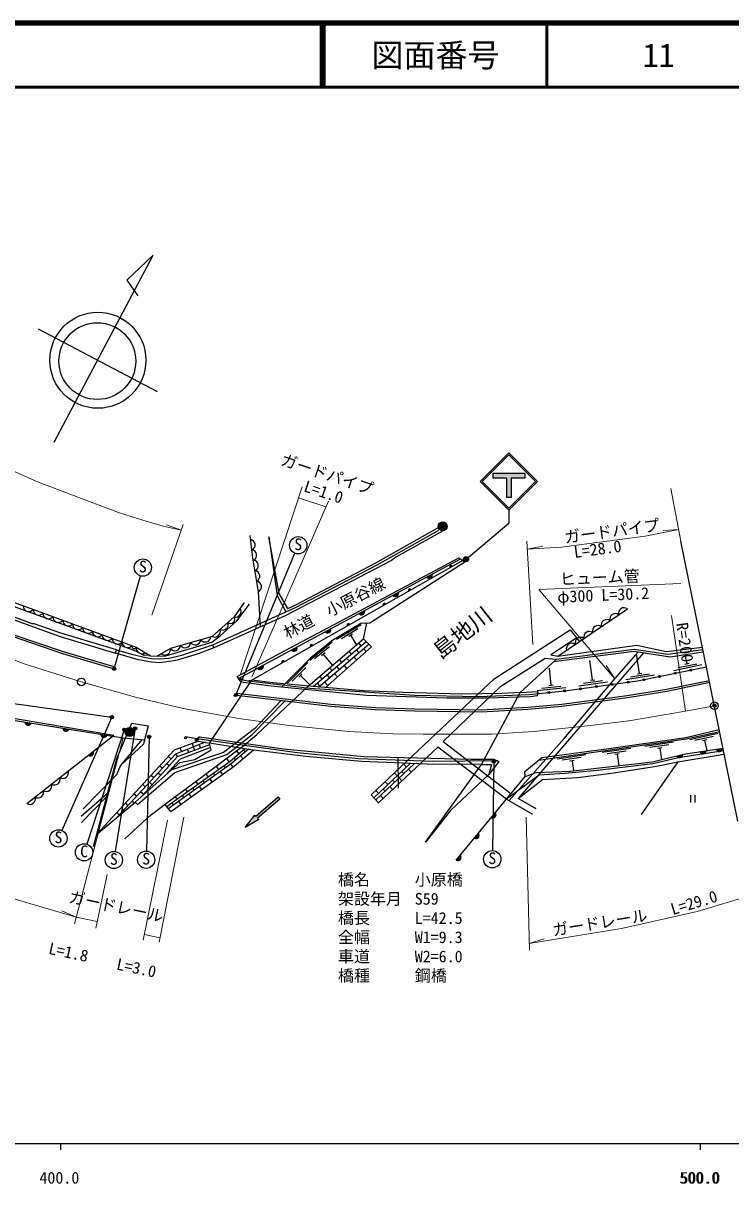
# Model space of a CAD drawing. Units: millimetres at full size, sheet at 1:1000; details may follow other scales. Extents: x 40000 to 680000, y 20000 to 380000.
# Drawn here: x 462192 to 572762, y 198715 to 380000 of the extents above; entities that cross this region are included whole.
import ezdxf
from ezdxf.enums import TextEntityAlignment as Align

# ---------------------------------------------------------------- set-up
doc = ezdxf.new("R2010")
doc.units = ezdxf.units.MM
doc.header["$LTSCALE"] = 1000
doc.header["$PDMODE"] = 32
doc.header["$PDSIZE"] = 500
doc.linetypes.add('CHAIN', pattern=[18.5, 12, -1.5, 3.5, -1.5])
for name, color, linetype, lineweight in [('M-BGD', 7, 'Continuous', 25), ('M-BGD-EXST', 7, 'Continuous', 25), ('M-BMK', 2, 'CHAIN', 13), ('M-BMK-OTRS', 5, 'Continuous', 25), ('M-BMK-SRVR', 3, 'Continuous', 25), ('M-STR-HTXT', 7, 'Continuous', 13), ('M-STR-STR1', 1, 'Continuous', 25), ('M-STR-STRC', 7, 'Continuous', 25), ('M-TTL', 2, 'Continuous', 140), ('M-TTL-BAND', 7, 'Continuous', 25), ('M-TTL-LINE', 7, 'Continuous', 50)]:
    doc.layers.add(name, color=color, linetype=linetype, lineweight=lineweight)
for name, color, linetype in [('M-BMK-HTXT', 7, 'Continuous'), ('M-OTRS', 6, 'Continuous'), ('M-TTL-TXT', 7, 'Continuous')]:
    doc.layers.add(name, color=color, linetype=linetype)
doc.styles.add('ＭＳ ゴシック', font='')
doc.styles.get('ＭＳ ゴシック').set_extended_font_data('MS Gothic')

msp = doc.modelspace()

# ---------------------------------------------------------------- hatches: boundary and pattern name
at = {"layer": 'M-BGD'}
for points in [[(527051, 301397, -0.41421), (527751, 302097, -0.41421), (528451, 301397, -1)], [(526099, 293957), (525227, 293486, 0.82183)], [(529218, 295139), (528868, 294941, -0.4608), (528927, 295245, -0.4608)], [(519947, 290637), (520819, 291107, -0.82183)], [(522789, 291499), (522440, 291301, -0.4608), (522499, 291604, -0.4608)], [(515539, 288257), (514668, 287787, 0.82183)], [(518826, 289254), (518477, 289056, -0.4608), (518536, 289359, -0.4608)], [(510260, 285407), (509388, 284937, 0.82183)], [(513211, 286074), (512862, 285876, -0.4608), (512921, 286179, -0.4608)], [(507435, 282802), (507086, 282604, -0.4608), (507145, 282908, -0.4608)], [(504108, 282087), (504980, 282557, -0.82183)], [(499700, 279707), (498828, 279237, 0.82183)], [(503002, 280291), (502652, 280093, -0.4608), (502711, 280397, -0.4608)], [(463435, 270682), (462456, 270838, 0.82183)], [(469360, 269740), (468382, 269897, 0.82183)], [(474306, 268946), (475284, 268790, -0.82183)], [(478125, 269293, -0.41421), (478825, 269993, -0.41421), (479525, 269293, -1)], [(571465, 266734), (570484, 266591, 0.82183)], [(472332, 265641), (473111, 266254, -0.82183)], [(565242, 265814), (564281, 265571, 0.82183)], [(568900, 266360), (567920, 266217, 0.82183)], [(498822, 255805), (502291, 258805), (502031, 259106), (498562, 256106), (498382, 256314), (496879, 254387), (499002, 255597)], [(535961, 256672), (535333, 255906, 0.82183)], [(532693, 252686), (533321, 253452, -0.82183)], [(529872, 249246), (530500, 250013, -0.82183)]]:
    msp.add_hatch(color=256, dxfattribs=at).paths.add_polyline_path(points)
at = {"layer": 'M-BGD-EXST'}
for points in [[(476630, 279282, -1), (476191, 279043, -0.41421), (476291, 279382, -0.41421)], [(495650, 275175, -1), (495211, 274936, -0.41421), (495311, 275275, -0.41421)], [(476274, 271714, -1), (475835, 271475, -0.41421), (475935, 271814, -0.41421)], [(478211, 269749, -1), (477772, 269510, -0.41421), (477872, 269849, -0.41421)], [(479916, 269982, -1), (479477, 269743, -0.41421), (479577, 270082, -0.41421)], [(482081, 268644, -1), (481642, 268405, -0.41421), (481742, 268744, -0.41421)], [(535946, 264786, -1), (535507, 264547, -0.41421), (535607, 264886, -0.41421)]]:
    msp.add_hatch(color=256, dxfattribs=at).paths.add_polyline_path(points)
at = {"layer": 'M-STR-STRC'}
for points in [[(535573, 309662), (540573, 309662), (540573, 308912), (538448, 308912), (538448, 305912), (537698, 305912), (537698, 308912), (535573, 308912)], [(531052, 296067, -0.41421), (531175, 296619, -0.41421), (531727, 296496, -1)]]:
    msp.add_hatch(color=256, dxfattribs=at).paths.add_polyline_path(points)

# ---------------------------------------------------------------- linework, layer by layer
at = {"layer": 'M-BGD'}
for p, q in [((495854, 277631), (530507, 296336)), ((530891, 296087), (497908, 277406)), ((530273, 296489), (530891, 296087)), ((514995, 286035), (511130, 283731)), ((514504, 285393), (511927, 283857)), ((510446, 283306), (506961, 280460)), ((507516, 276379), (515778, 283413)), ((508312, 276304), (516186, 283008)), ((513670, 284547), (513069, 284188)), ((513369, 284368), (514262, 282871)), ((515017, 282765), (514647, 283199)), ((510055, 282600), (507731, 280702)), ((509354, 281640), (508812, 281197)), ((509083, 281419), (510507, 279674)), ((513494, 281468), (513124, 281902)), ((514283, 280542), (513865, 281032)), ((514652, 281702), (514281, 282138)), ((515780, 281869), (515388, 282329)), ((559117, 281648), (539547, 258893)), ((558516, 278442), (558042, 281474)), ((565928, 279950), (565649, 281322)), ((476410, 279162), (476496, 279450)), ((506665, 280118), (503494, 276925)), ((506349, 279375), (504235, 277246)), ((510448, 278875), (510079, 279309)), ((511581, 279087), (511210, 279523)), ((511971, 280172), (511601, 280606)), ((512786, 279215), (512342, 279736)), ((513104, 280384), (512733, 280820)), ((544677, 276595), (544410, 279255)), ((551177, 277408), (550760, 280469)), ((563843, 278914), (568252, 279811)), ((564518, 279357), (567458, 279955)), ((565585, 279880), (566271, 280020)), ((505752, 278347), (505259, 277851)), ((505505, 278099), (506960, 276654)), ((508925, 277579), (508556, 278013)), ((510058, 277791), (509687, 278227)), ((511289, 277888), (510820, 278439)), ((550830, 277361), (551524, 277455)), ((556386, 277502), (560832, 278197)), ((557080, 277914), (560044, 278377)), ((558170, 278388), (558862, 278496)), ((508535, 276494), (508164, 276930)), ((509792, 276561), (509297, 277142)), ((542498, 275773), (546976, 276223)), ((543214, 276147), (546199, 276446)), ((544329, 276560), (545025, 276630)), ((549029, 276510), (553488, 277117)), ((549731, 276908), (552704, 277313)), ((495526, 274991), (495561, 275289)), ((462754, 258101), (476364, 268815)), ((489382, 268234), (487558, 268528)), ((570743, 269050), (566347, 268087)), ((570075, 268597), (567144, 267954)), ((480713, 268093), (477394, 264041)), ((486712, 266771), (486921, 266209)), ((487851, 266575), (488039, 266071)), ((488584, 267474), (488976, 266419)), ((489712, 267309), (489913, 266768)), ((496933, 266204), (496664, 266521)), ((557135, 266718), (552681, 266077)), ((563796, 267678), (559342, 267036)), ((563097, 267274), (560127, 266846)), ((562001, 266813), (561308, 266714)), ((561655, 266763), (561913, 264972)), ((569015, 268057), (568332, 267907)), ((568674, 267982), (569025, 266378)), ((484907, 265473), (485311, 265109)), ((485985, 265840), (486321, 265433)), ((494387, 264602), (493986, 265129)), ((495408, 264909), (495156, 265240)), ((495919, 265888), (495575, 266338)), ((496540, 265071), (496170, 265556)), ((520753, 265306), (520761, 260500)), ((550096, 265704), (545642, 265063)), ((549396, 265300), (546427, 264873)), ((548301, 264840), (547608, 264740)), ((547954, 264790), (548183, 263203)), ((556435, 266315), (553466, 265887)), ((555340, 265854), (554647, 265754)), ((554993, 265804), (555251, 264014)), ((483277, 262904), (483702, 262522)), ((483550, 264004), (483955, 263639)), ((484633, 264374), (485039, 264009)), ((492761, 263438), (492395, 263918)), ((493381, 262623), (493012, 263107)), ((493829, 263692), (493578, 264023)), ((495007, 263787), (494638, 264272)), ((517001, 259006), (522660, 264350)), ((517302, 258688), (523271, 264325)), ((520637, 262439), (520221, 262880)), ((521664, 262808), (521364, 263126)), ((522091, 263812), (521675, 264253)), ((522836, 263023), (522391, 263494)), ((564484, 264626), (558757, 256373)), ((480864, 261095), (481243, 260699)), ((481921, 261434), (482364, 261035)), ((482193, 262534), (482599, 262169)), ((489514, 261114), (489212, 261526)), ((490573, 261361), (490328, 261696)), ((491134, 262274), (490804, 262708)), ((491755, 261458), (491386, 261943)), ((492199, 262525), (491948, 262856)), ((519183, 261066), (518767, 261507)), ((520210, 261435), (519910, 261753)), ((521376, 261656), (520937, 262121)), ((471274, 256118), (475369, 259712)), ((479521, 259641), (479887, 259229)), ((480565, 259964), (481026, 259549)), ((487321, 259032), (487075, 259367)), ((487888, 259949), (487599, 260344)), ((488494, 259123), (488134, 259614)), ((488947, 260196), (488701, 260531)), ((490120, 260288), (489760, 260779)), ((517728, 259693), (517312, 260133)), ((518457, 258921), (518029, 259375)), ((518756, 260061), (518455, 260379)), ((519917, 260289), (519483, 260748)), ((566491, 259400), (566491, 258282)), ((567158, 259400), (567158, 258282)), ((471279, 255138), (475228, 259178)), ((478176, 258184), (478531, 257759)), ((479209, 258494), (479485, 258162)), ((480053, 257942), (479697, 258343)), ((485695, 257868), (485450, 258202)), ((486262, 258785), (485986, 259162)), ((486868, 257959), (486508, 258450)), ((502031, 259106), (498562, 256106)), ((502291, 258805), (498822, 255805)), ((502031, 259106), (502291, 258805)), ((476819, 256715), (477174, 256289)), ((477651, 257265), (477963, 256892)), ((496879, 254387), (498382, 256314)), ((498562, 256106), (498382, 256314)), ((499002, 255597), (498822, 255805)), ((499002, 255597), (496879, 254387))]:
    msp.add_line(p, q, dxfattribs=at)
for points in [[(413030, 307389), (434166, 295946), (444196, 291138), (451905, 287664), (460463, 284254), (468350, 281562), (476410, 279162)], [(413173, 307653), (434302, 296213), (444323, 291410), (452022, 287940), (460567, 284536), (468442, 281848), (476496, 279450)], [(503535, 288595), (504681, 289109), (517319, 295726), (526964, 301163)], [(405075, 298886), (408725, 300342), (422406, 292767), (433469, 285713), (438975, 282274), (443310, 277499), (457668, 271603), (477826, 268384), (481139, 268050), (481006, 267407), (477394, 264041), (476779, 262618), (471568, 257290)], [(491802, 282915), (504849, 288764), (517502, 295389), (527152, 300829)], [(527797, 300683), (520441, 296610), (519730, 296080), (503123, 287436), (491990, 282440), (491802, 282915)], [(499279, 285711), (498959, 291234), (498087, 296422), (497641, 300001)], [(500581, 299791), (501889, 290582), (503254, 288049)], [(503535, 288595), (502205, 290918), (500581, 299791)], [(539839, 275460), (542625, 275623), (542496, 274925), (541401, 274786), (534587, 274546), (528317, 274546), (515852, 274965), (500933, 276423), (496265, 277062), (495634, 277936), (502363, 281579), (513222, 287399), (530273, 296489)], [(530891, 296087), (531215, 295791), (516358, 286309), (514951, 286242), (510409, 283535), (507060, 280799), (502556, 276264)], [(448280, 292077), (448489, 292523), (450241, 291701), (451379, 292931), (479859, 282524), (482104, 281195), (481981, 281269), (481089, 281249), (479769, 281886), (450925, 292440)], [(456317, 288396), (467967, 284178), (476612, 281606), (476771, 282140), (468055, 284736), (463896, 286177), (463597, 286177), (452390, 290410)], [(482104, 281195), (483117, 281126), (484479, 281188), (491647, 283338), (492990, 284329), (495551, 286660), (497573, 289257)], [(496705, 289513), (495159, 287273), (491720, 284219), (490495, 283863), (485194, 282339), (483117, 281126)], [(548683, 283980), (544642, 281321), (545757, 281150), (549108, 283447), (556602, 288531)], [(496157, 266781), (498725, 268879), (506724, 276453), (515372, 283816), (515908, 286287)], [(516585, 259447), (535779, 277572), (547670, 285249), (549108, 283447)], [(476771, 282140), (479114, 281441), (481352, 280898), (482263, 280752), (483514, 280715), (484930, 280836), (486968, 281275), (491802, 282915)], [(509397, 276210), (516601, 282597), (515372, 283816)], [(545757, 281150), (558095, 282869), (562650, 281873), (568348, 282538)], [(491990, 282440), (489544, 281484), (486250, 280507), (485044, 280287), (483445, 280110), (482244, 280181), (480200, 280564), (476612, 281606)], [(538109, 258586), (546709, 268292), (554628, 277615), (558311, 281778)], [(568437, 282099), (562917, 281371), (557655, 282168), (545457, 280596), (539839, 275460)], [(568511, 281739), (563266, 280975), (557669, 281882), (545081, 280253)], [(443310, 277499), (444268, 279897), (458445, 274037), (476054, 271594)], [(495854, 277631), (497005, 277318), (506982, 276152), (523353, 275056), (533399, 274843), (541261, 275149), (546839, 275709), (558182, 277255), (568976, 279450)], [(545457, 280596), (543745, 280762), (536688, 276264), (527838, 267820), (538396, 259664)], [(443468, 277894), (457805, 271932), (476364, 268815)], [(569475, 276997), (562771, 275609), (556601, 274631), (550721, 273840), (546380, 273267), (541071, 272821), (533804, 272406), (523394, 272559), (517202, 272746), (510249, 273260), (495526, 274991)], [(569415, 277291), (562717, 275905), (556558, 274927), (550681, 274137), (546348, 273565), (541050, 273120), (533797, 272706), (523401, 272859), (517218, 273046), (510277, 273559), (495561, 275289)], [(480053, 257942), (485874, 262961), (494018, 265765), (497979, 268890), (503074, 274104)], [(502430, 274179), (498319, 269802), (493468, 266065), (485281, 263300)], [(473163, 251399), (473686, 253322), (476806, 265167), (479148, 270659), (481708, 270226), (481139, 268050)], [(489717, 268543), (489382, 268234), (489013, 267941), (491306, 267567)], [(489717, 268543), (502859, 266650), (515404, 265435), (532194, 265030), (535735, 265030), (536496, 264698), (534950, 262644), (528960, 257012), (525048, 252075), (533806, 264210)], [(540605, 262337), (540593, 263103), (543246, 265286), (553719, 266697), (565751, 268435), (570964, 269675)], [(571036, 269319), (565764, 268164), (542706, 264842)], [(489582, 267848), (485784, 266423), (473686, 253322), (479624, 258278), (486677, 264538), (488994, 264999), (491576, 266476), (491306, 267567)], [(490643, 267675), (485985, 265840), (476952, 256048)], [(496157, 266781), (490281, 262309), (484441, 258030), (481559, 255817), (478082, 252622)], [(480911, 259420), (486321, 265433), (491370, 267309)], [(491485, 266845), (486718, 265051), (484374, 262494)], [(496840, 266670), (494508, 264689), (485461, 258211), (484649, 257588)], [(497379, 266583), (494764, 264362), (485377, 257640), (484891, 257273)], [(536312, 264779), (526088, 264697), (514582, 265098), (505018, 266032), (491537, 267911), (489382, 268234)], [(537716, 258813), (526991, 266916), (517709, 258220), (516585, 259447)], [(529872, 249246), (540605, 262337), (542366, 262970), (547681, 263145), (560512, 264618), (565359, 265843), (571559, 266748)], [(498184, 266468), (495139, 263882), (485252, 256802), (484359, 257966)], [(571641, 266348), (564614, 265259), (560570, 264311), (551943, 263287), (546832, 262778), (542825, 262528), (537716, 258813), (541763, 256476)], [(542335, 257299), (539547, 258893), (543361, 261848), (548787, 262182), (554096, 262843), (561176, 263946), (564484, 264626), (571748, 265821)], [(533806, 264210), (535357, 264204), (534950, 262644)]]:
    msp.add_lwpolyline(points, dxfattribs=at)
for centre, radius in [((527751, 301397), 700), ((496078, 277570), 150), ((497678, 277239), 150), ((559177, 277457), 150), ((561627, 277955), 150), ((564076, 278454), 150), ((566526, 278952), 150), ((544315, 275456), 150), ((546802, 275705), 150), ((549279, 276042), 150), ((551757, 276379), 150), ((554234, 276717), 150), ((556711, 277054), 150), ((478825, 269293), 700), ((487534, 268380), 150), ((489358, 268086), 150)]:
    msp.add_circle(centre, radius, dxfattribs=at)
for centre, radius, start, end in [((497563, 298508), 875, 298.55212, 78.55212), ((497807, 296882), 875, 298.55212, 78.55212), ((498052, 295255), 875, 298.55212, 78.55212), ((498296, 293629), 875, 298.55212, 78.55212), ((525617, 293808), 505, 219.53007, 17.18826), ((529027, 295068), 203, 20.56496, 218.48835), ((498541, 292003), 875, 298.55212, 78.55212), ((520337, 290958), 505, 219.53007, 17.18826), ((522599, 291427), 203, 20.56496, 218.48835), ((463067, 288979), 875, 179.92587, 319.92587), ((464611, 288414), 875, 179.92587, 319.92587), ((495379, 288120), 875, 255.37952, 35.37952), ((515057, 288108), 505, 219.53007, 17.18826), ((518636, 289182), 203, 20.56496, 218.48835), ((556091, 287821), 875, 54.23635, 194.23635), ((466156, 287850), 875, 179.92587, 319.92587), ((467700, 287285), 875, 179.92587, 319.92587), ((469245, 286721), 875, 179.92587, 319.92587), ((494603, 286912), 663, 230.23163, 32.99164), ((553372, 285970), 875, 54.23635, 194.23635), ((554731, 286895), 875, 54.23635, 194.23635), ((470790, 286156), 875, 179.92587, 319.92587), ((472334, 285592), 875, 179.92587, 319.92587), ((473879, 285027), 875, 179.92587, 319.92587), ((492136, 284988), 875, 241.61163, 21.61163), ((493365, 286081), 875, 241.61163, 21.61163), ((509777, 285258), 505, 219.53007, 17.18826), ((513021, 286002), 203, 20.56496, 218.48835), ((550652, 284120), 875, 54.23635, 194.23635), ((552012, 285045), 875, 54.23635, 194.23635), ((475423, 284463), 875, 179.92587, 319.92587), ((476968, 283899), 875, 179.92587, 319.92587), ((478513, 283334), 875, 179.92587, 319.92587), ((487481, 283309), 875, 216.07232, 356.07232), ((489061, 283764), 875, 216.07232, 356.07232), ((490641, 284220), 875, 216.07232, 356.07232), ((507245, 282731), 203, 20.56496, 218.48835), ((547933, 282269), 875, 54.23635, 194.23635), ((549293, 283195), 875, 54.23635, 194.23635), ((479534, 282685), 362, 166.32717, 333.5246), ((480743, 282403), 892, 172.26422, 306.5374), ((484333, 282183), 875, 230.26575, 10.26575), ((485901, 282854), 875, 216.07232, 356.07232), ((504497, 282408), 505, 219.53007, 17.18826), ((499217, 279558), 505, 219.53007, 17.18826), ((502811, 280220), 203, 20.56496, 218.48835), ((462961, 270857), 505, 182.0974, 339.75559), ((468887, 269915), 505, 182.0974, 339.75559), ((474811, 268965), 505, 182.0974, 339.75559), ((570960, 266759), 505, 199.46673, 357.12493), ((472661, 266024), 505, 229.38151, 27.0397), ((564737, 265787), 505, 205.36412, 3.02231), ((568396, 266385), 505, 199.46673, 357.12493), ((468384, 262914), 875, 238.2106, 18.2106), ((465800, 260879), 875, 238.2106, 18.2106), ((467092, 261896), 875, 238.2106, 18.2106), ((464508, 259862), 875, 238.2106, 18.2106), ((463215, 258845), 875, 238.2106, 18.2106), ((535571, 256351), 505, 241.82279, 39.48098), ((532931, 253131), 505, 241.82279, 39.48098), ((530111, 249691), 505, 241.82279, 39.48098)]:
    msp.add_arc(centre, radius, start, end, dxfattribs=at)
at = {"layer": 'M-BGD-EXST'}
for p, q in [((495431, 275055), (504646, 297208)), ((476410, 279162), (480521, 293677)), ((476054, 271594), (468242, 253902)), ((477992, 269630), (472128, 251775)), ((479696, 269863), (476573, 250626)), ((481862, 268525), (481437, 250687)), ((535727, 264667), (535511, 250762))]:
    msp.add_line(p, q, dxfattribs=at)
for centre, radius in [((505164, 298455), 1350), ((480889, 294975), 1350), ((476410, 279162), 250), ((495431, 275055), 250), ((476054, 271594), 250), ((477992, 269630), 250), ((479696, 269863), 250), ((481862, 268525), 250), ((535727, 264667), 250), ((467697, 252667), 1350), ((471707, 250492), 1350), ((476357, 249293), 1350), ((481405, 249337), 1350), ((535490, 249412), 1350)]:
    msp.add_circle(centre, radius, dxfattribs=at)
at = {"layer": 'M-BMK'}
msp.add_lwpolyline([(570208, 273391), (565700, 272517), (556847, 271051), (550360, 270235), (541948, 269343), (535465, 268935), (524686, 268935), (519940, 268998), (513063, 269347), (503755, 270289), (495895, 271394), (487205, 272968), (479715, 274733), (471270, 277110), (462357, 279927), (450926, 284249)], dxfattribs=at)
at = {"layer": 'M-BMK-OTRS'}
msp.add_line((573878, 255344), (564980, 299103), dxfattribs=at)
at = {"layer": 'M-BMK-SRVR'}
for p, q in [((467037, 314560), (482488, 343752)), ((482488, 343752), (478379, 339849)), ((478379, 339849), (480120, 337405)), ((464540, 332287), (483100, 322463))]:
    msp.add_line(p, q, dxfattribs=at)
for centre, radius in [((473858, 327356), 7500), ((473776, 327220), 6000), ((471270, 277110), 600), ((570208, 273391), 600)]:
    msp.add_circle(centre, radius, dxfattribs=at)
at = {"layer": 'M-OTRS'}
msp.add_point((570208, 273391), dxfattribs=at)
at = {"layer": 'M-STR-HTXT'}
for p, q in [((505807, 307600), (496119, 278141)), ((564980, 299103), (563404, 307299)), ((509886, 305346), (497920, 277832)), ((505234, 305858), (509490, 304436)), ((482271, 287544), (487196, 301687)), ((486885, 300796), (484587, 301658)), ((564633, 300904), (562181, 300780)), ((541846, 282962), (540884, 299084)), ((540958, 297842), (543365, 298324)), ((565700, 272517), (563486, 287474)), ((554628, 277615), (553310, 279686)), ((477826, 268384), (470197, 239297)), ((487269, 255988), (483417, 236465)), ((540797, 255978), (541282, 235182)), ((484731, 255523), (480947, 236755)), ((475337, 247029), (473558, 238669)), ((470477, 240362), (468240, 241375)), ((470477, 240362), (473769, 239661)), ((481124, 237636), (483553, 237156)), ((541257, 236262), (543603, 236985))]:
    msp.add_line(p, q, dxfattribs=at)
for points in [[(380452, 346869), (386508, 345339), (389952, 344337), (394227, 342906), (400095, 340623), (404278, 338688), (412371, 334441), (422785, 328892), (429646, 325249), (434601, 322692), (444537, 317780), (454972, 312573), (464412, 308351), (477074, 303547), (481034, 302307), (484047, 301428), (486885, 300796)], [(540958, 297842), (546308, 298153), (559363, 299891), (564633, 300904)], [(554628, 277615), (542746, 291550), (564957, 292500)], [(470477, 240362), (460201, 243380), (451745, 246387), (441685, 250429), (432201, 254366)], [(541257, 236262), (555698, 238582), (567521, 241255), (576202, 243871)]]:
    msp.add_lwpolyline(points, dxfattribs=at)
at = {"layer": 'M-STR-STR1'}
for p, q in [((491306, 267567), (497908, 277406)), ((491306, 267567), (497908, 277406)), ((533806, 264210), (539839, 275460)), ((533806, 264210), (539839, 275460))]:
    msp.add_line(p, q, dxfattribs=at)
for points in [[(539839, 275460), (536970, 275291), (530757, 275202), (521524, 275473), (515363, 275721), (508713, 276266), (501209, 276972), (497908, 277406)], [(539839, 275460), (536970, 275291), (530757, 275202), (521524, 275473), (515363, 275721), (508713, 276266), (501209, 276972), (497908, 277406)], [(533806, 264210), (525330, 264242), (515053, 264660), (506344, 265437), (497747, 266523), (491306, 267567)], [(533806, 264210), (525330, 264242), (515053, 264660), (506344, 265437), (497747, 266523), (491306, 267567)]]:
    msp.add_lwpolyline(points, dxfattribs=at)
at = {"layer": 'M-STR-STRC'}
for p, q in [((533574, 308413), (538074, 312913)), ((533927, 308413), (538074, 312560)), ((542574, 308413), (538074, 312913)), ((542221, 308413), (538074, 312560)), ((533574, 308413), (538074, 303912)), ((533927, 308413), (538074, 304266)), ((540573, 309662), (535573, 309662)), ((535573, 309662), (535573, 308912)), ((537698, 308912), (535573, 308912)), ((537698, 308912), (537698, 305912)), ((538074, 304266), (542221, 308413)), ((538074, 303913), (542574, 308413)), ((538448, 308912), (538448, 305912)), ((540573, 308912), (538448, 308912)), ((540573, 309662), (540573, 308912)), ((538448, 305912), (537698, 305912)), ((538074, 303912), (538074, 301912)), ((531390, 296281), (538074, 301912))]:
    msp.add_line(p, q, dxfattribs=at)
msp.add_circle((531390, 296281), 400, dxfattribs=at)
at = {"layer": 'M-TTL'}
msp.add_line((680000, 380000), (40000, 380000), dxfattribs=at)
at = {"layer": 'M-TTL-BAND'}
for p, q in [((40000, 205000), (579000, 205000)), ((468000, 205000), (468000, 204000)), ((568000, 205000), (568000, 204000))]:
    msp.add_line(p, q, dxfattribs=at)
at = {"layer": 'M-TTL-LINE'}
for p, q in [((508747, 380000), (508747, 370000)), ((509247, 380000), (509247, 370000)), ((543997, 380000), (543997, 370000)), ((40000, 370000), (680000, 370000))]:
    msp.add_line(p, q, dxfattribs=at)

# ---------------------------------------------------------------- texts
at = {"layer": 'M-BGD-EXST', "style": 'ＭＳ ゴシック'}
for s, p in [('S', (504509, 297162)), ('S', (480233, 293683)), ('S', (467041, 251375)), ('C', (471052, 249200)), ('S', (475701, 248001)), ('S', (480749, 248045)), ('S', (534835, 248120))]:
    msp.add_text(s, height=1833, rotation=358.508, dxfattribs=at).set_placement(p, align=Align.BOTTOM_LEFT)
at = {"layer": 'M-BMK-HTXT', "style": 'ＭＳ ゴシック'}
for s, height, rotation, p in [('林道  小原谷線', 1833, 27.571, (510776, 288666)), ('島地川', 2566, 38.199, (530809, 284824))]:
    msp.add_text(s, height=height, rotation=rotation, dxfattribs=at).set_placement(p, align=Align.MIDDLE_CENTER)
at = {"layer": 'M-STR-HTXT', "style": 'ＭＳ ゴシック'}
for s, rotation, p in [('ガードパイプ', 341.528, (502121, 310540)), ('L=1.0', 341.528, (505724, 306391)), ('ガードパイプ', 7.581, (546936, 298237)), ('L=28.0', 7.581, (548433, 295916)), ('ヒューム管', 2.448, (546100, 291694)), ('φ300 L=30.2', 2.448, (545717, 288915)), ('R=200', 278.423, (563680, 286164)), ('ガードレール', 347.986, (469104, 242163)), ('L=29.0', 16.775, (563850, 240148)), ('ガードレール', 9.128, (545114, 236882)), ('L=1.8', 347.986, (465923, 234114)), ('L=3.0', 347.986, (476540, 231661))]:
    msp.add_text(s, height=1833, rotation=rotation, dxfattribs=at).set_placement(p, align=Align.BOTTOM_LEFT)
for s, p in [('橋名', (511375, 244763)), ('小原橋', (523375, 244763)), ('架設年月', (511375, 241763)), ('S59', (523375, 241763)), ('橋長', (511375, 238763)), ('L=42.5', (523375, 238763)), ('全幅', (511375, 235763)), ('W1=9.3', (523375, 235763)), ('車道', (511375, 232763)), ('W2=6.0', (523375, 232763)), ('橋種', (511375, 229763)), ('鋼橋', (523375, 229763))]:
    msp.add_text(s, height=1833, dxfattribs=at).set_placement(p, align=Align.BOTTOM_LEFT)
at = {"layer": 'M-TTL-BAND', "style": 'ＭＳ ゴシック'}
for s, p in [('400.0', (467844, 198195)), ('500.0', (567844, 198195)), ('500.0', (568000, 198195))]:
    msp.add_text(s, height=1833, dxfattribs=at).set_placement(p, align=Align.BOTTOM_CENTER)
at = {"layer": 'M-TTL-TXT', "style": 'ＭＳ ゴシック'}
for s, p in [('図面番号', (526622, 375000)), ('11', (561497, 375000))]:
    msp.add_text(s, height=3666, dxfattribs=at).set_placement(p, align=Align.MIDDLE_CENTER)

doc.saveas('drawing.dxf')
